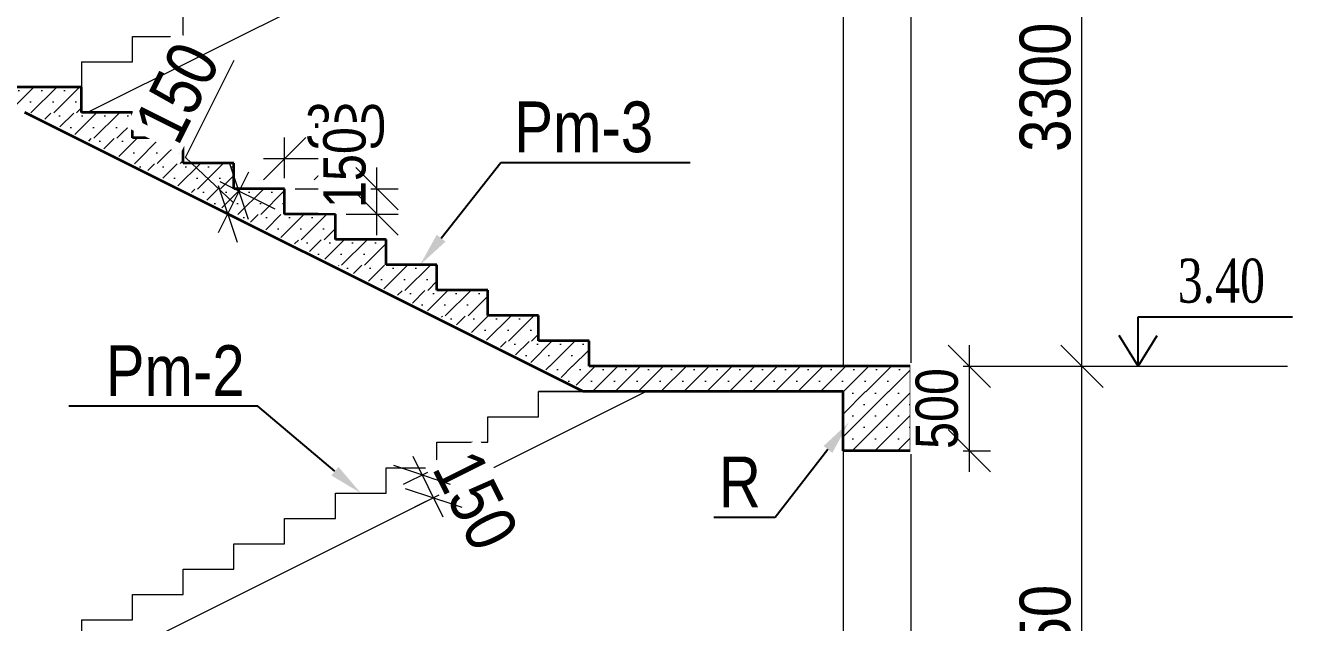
# Model space of a CAD drawing. Header units: millimetres. Extents: x -149347 to 251215, y -2929184 to -2541447.
# Drawn here: x 158715 to 166204, y -2571786 to -2568253 of the extents above; entities that cross this region are included whole.
import ezdxf
from ezdxf import colors
from ezdxf.entities.mleader import LeaderData, LeaderLine
from ezdxf.math import Vec2, Vec3

# ---------------------------------------------------------------- set-up
doc = ezdxf.new("R2010")
doc.units = ezdxf.units.MM
doc.layers.add('Layer2', color=7, linetype='Continuous', lineweight=13)
doc.layers.add('РАЗМЕРЫ', color=80, linetype='Continuous', lineweight=9)
doc.styles.add('400', font='times.ttf', dxfattribs={"width": 0.75, "height": 300})
doc.styles.add('style1', font='A3TI(LA).TTF', dxfattribs={"height": 400})
doc.styles.add('style6', font='ARIALN.TTF', dxfattribs={"height": 300})
doc.dimstyles.new('DIM_100', dxfattribs={"dimscale": 100, "dimtxt": 250, "dimasz": 2.5, "dimexe": 1.25, "dimexo": 0.625, "dimtad": 1, "dimdec": 0, "dimtxsty": 'style1', "dimblk": 'OBLIQUE', "dimcen": 2.5, "dimdle": 1.25, "dimclrd": 251, "dimclre": 251, "dimaunit": 1, "dimadec": 3, "dimazin": 0, "dimtfac": 1, "dimtdec": 0, "dimtmove": 1, "dimatfit": 3, "dimfxl": 1.25, "dimlwd": 5, "dimlwe": 5, "dimarcsym": 0})

# ---------------------------------------------------------------- blocks, each defined once
blk = doc.blocks.new('_Oblique')
at = {"color": 0, "linetype": 'ByBlock', "lineweight": -2}
blk.add_line((-0.5, -0.5), (0.5, 0.5), dxfattribs=at)
blk = doc.blocks.new('*D1656')
at = {"color": 251, "lineweight": 5, "ltscale": 15, "transparency": 16777216}
for p, q in [((160247.5, -2569156.6), (160247.5, -2568916.1)), ((160547.5, -2569306.6), (160547.5, -2568916.1))]:
    blk.add_line(p, q, dxfattribs=at)
at = {"color": 251, "linetype": 'ByBlock', "lineweight": 5, "ltscale": 15, "transparency": 16777216}
blk.add_line((160122.5, -2569041.1), (160672.5, -2569041.1), dxfattribs=at)
at = {"layer": 'Defpoints', "color": 0, "lineweight": 15, "ltscale": 15, "transparency": 16777216}
for p in [(160247.5, -2569219.1), (160547.5, -2569369.1)]:
    blk.add_point(p, dxfattribs=at)
at = {"color": 0, "lineweight": 15, "ltscale": 15, "transparency": 16777216, "insert": (160607.7, -2568851), "char_height": 300, "attachment_point": 5, "style": 'style6', "bg_fill": 3, "box_fill_scale": 1.1, "bg_fill_color": 9, "bg_fill_true_color": 13158600, "bg_fill_transparency": 0}
blk.add_mtext('{\\H0.83333x;300}', dxfattribs=at)
at = {"layer": 'Defpoints', "color": 0, "lineweight": 15, "ltscale": 15, "transparency": 16777216}
blk.add_point((160547.5, -2569041.1), dxfattribs=at)
at = {"color": 251, "lineweight": 5, "ltscale": 15, "transparency": 16777216, "xscale": 250, "yscale": 250, "zscale": 250, "rotation": 180}
blk.add_blockref('_Oblique', (160247.5, -2569041.1), dxfattribs=at)
at = {"color": 251, "lineweight": 5, "ltscale": 15, "transparency": 16777216, "xscale": 250, "yscale": 250, "zscale": 250}
blk.add_blockref('_Oblique', (160547.5, -2569041.1), dxfattribs=at)
blk = doc.blocks.new('*D1660')
at = {"color": 251, "linetype": 'ByBlock', "lineweight": 5, "ltscale": 15, "transparency": 16777216}
blk.add_line((160792.4, -2569494.1), (160792.4, -2569094.1), dxfattribs=at)
at = {"color": 251, "lineweight": 5, "ltscale": 15, "transparency": 16777216}
for p, q in [((160310, -2569219.1), (160917.4, -2569219.1)), ((160610, -2569369.1), (160917.4, -2569369.1))]:
    blk.add_line(p, q, dxfattribs=at)
at = {"layer": 'Defpoints', "color": 0, "lineweight": 15, "ltscale": 15, "transparency": 16777216}
blk.add_point((160247.5, -2569219.1), dxfattribs=at)
at = {"color": 0, "lineweight": 15, "ltscale": 15, "transparency": 16777216, "insert": (160602.3, -2569094.1), "char_height": 300, "attachment_point": 5, "rotation": 90, "style": 'style6', "bg_fill": 3, "box_fill_scale": 1.1, "bg_fill_color": 9, "bg_fill_true_color": 13158600, "bg_fill_transparency": 0}
blk.add_mtext('{\\H0.83333x;150}', dxfattribs=at)
at = {"layer": 'Defpoints', "color": 0, "lineweight": 15, "ltscale": 15, "transparency": 16777216}
for p in [(160792.4, -2569219.1), (160547.5, -2569369.1)]:
    blk.add_point(p, dxfattribs=at)
at = {"color": 251, "lineweight": 5, "ltscale": 15, "transparency": 16777216, "xscale": 250, "yscale": 250, "zscale": 250}
for p, rotation in [((160792.4, -2569219.1), 90), ((160792.4, -2569369.1), 270)]:
    blk.add_blockref('_Oblique', p, dxfattribs=dict(at, rotation=rotation))
blk = doc.blocks.new('*D1664')
at = {"color": 251, "linetype": 'ByBlock', "lineweight": 5, "ltscale": 15, "transparency": 16777216}
blk.add_line((161004, -2570801), (161182.9, -2571158.8), dxfattribs=at)
at = {"color": 251, "lineweight": 5, "ltscale": 15, "transparency": 16777216}
for p, q in [((161091.6, -2570897), (160948.1, -2570968.7)), ((161158.6, -2571031.2), (161015.2, -2571102.9))]:
    blk.add_line(p, q, dxfattribs=at)
at = {"color": 0, "lineweight": 15, "ltscale": 15, "transparency": 16777216, "insert": (161375.8, -2571062.4), "char_height": 300, "attachment_point": 5, "rotation": 296.56505, "style": 'style6', "bg_fill": 3, "box_fill_scale": 1.1, "bg_fill_color": 9, "bg_fill_true_color": 13158600, "bg_fill_transparency": 0}
blk.add_mtext('150', dxfattribs=at)
at = {"layer": 'Defpoints', "color": 0, "lineweight": 15, "ltscale": 15, "transparency": 16777216}
for p in [(161147.5, -2570869.1), (161214.5, -2571003.2), (161127, -2571047)]:
    blk.add_point(p, dxfattribs=at)
at = {"color": 251, "lineweight": 5, "ltscale": 15, "transparency": 16777216, "xscale": 250, "yscale": 250, "zscale": 250}
for p, rotation in [((161059.9, -2570912.8), 116.5650511769985), ((161127, -2571047), 296.5650511769985)]:
    blk.add_blockref('_Oblique', p, dxfattribs=dict(at, rotation=rotation))
blk = doc.blocks.new('*D1665')
at = {"color": 251, "linetype": 'ByBlock', "lineweight": 5, "ltscale": 15, "transparency": 16777216}
for p, q in [((159661.3, -2569035.1), (159949.6, -2568458.6)), ((159944, -2569301.2), (159661.3, -2569035.1)), ((160033.5, -2569122.3), (159854.6, -2569480.1))]:
    blk.add_line(p, q, dxfattribs=at)
at = {"color": 251, "lineweight": 5, "ltscale": 15, "transparency": 16777216}
for p, q in [((160191.6, -2569341.1), (159865.8, -2569178.2)), ((160124.5, -2569475.3), (159798.7, -2569312.4))]:
    blk.add_line(p, q, dxfattribs=at)
at = {"layer": 'Defpoints', "color": 0, "lineweight": 15, "ltscale": 15, "transparency": 16777216}
for p in [(159910.5, -2569368.3), (160247.5, -2569369.1), (160180.4, -2569503.2)]:
    blk.add_point(p, dxfattribs=at)
at = {"color": 251, "lineweight": 5, "ltscale": 15, "transparency": 16777216, "xscale": 250, "yscale": 250, "zscale": 250}
for p, rotation in [((159977.6, -2569234.1), 63.43494882292197), ((159910.5, -2569368.3), 243.434948822922)]:
    blk.add_blockref('_Oblique', p, dxfattribs=dict(at, rotation=rotation))
at = {"color": 0, "lineweight": 15, "ltscale": 15, "transparency": 16777216, "insert": (159612.5, -2568650.4), "char_height": 300, "attachment_point": 5, "rotation": 63.43495, "style": 'style6', "bg_fill": 3, "box_fill_scale": 1.1, "bg_fill_color": 9, "bg_fill_true_color": 13158600, "bg_fill_transparency": 0}
blk.add_mtext('150', dxfattribs=at)
blk = doc.blocks.new('*D1682')
at = {"color": 251, "linetype": 'ByBlock', "lineweight": 5, "ltscale": 15, "transparency": 16777216}
blk.add_line((164958.5, -2573744.1), (164958.5, -2570144.1), dxfattribs=at)
at = {"color": 251, "lineweight": 5, "ltscale": 15, "transparency": 16777216}
for p, q in [((163610, -2570269.1), (165083.5, -2570269.1)), ((164649.6, -2573619.1), (165083.5, -2573619.1))]:
    blk.add_line(p, q, dxfattribs=at)
at = {"layer": 'Defpoints', "color": 0, "lineweight": 15, "ltscale": 15, "transparency": 16777216}
for p in [(163547.5, -2570269.1), (164958.5, -2570269.1), (164587.1, -2573619.1)]:
    blk.add_point(p, dxfattribs=at)
at = {"color": 251, "lineweight": 5, "ltscale": 15, "transparency": 16777216, "xscale": 250, "yscale": 250, "zscale": 250}
for p, rotation in [((164958.5, -2570269.1), 90), ((164958.5, -2573619.1), 270)]:
    blk.add_blockref('_Oblique', p, dxfattribs=dict(at, rotation=rotation))
at = {"color": 0, "lineweight": 15, "ltscale": 15, "transparency": 16777216, "insert": (164742.9, -2571944.1), "char_height": 300, "attachment_point": 5, "rotation": 90, "style": 'style6', "bg_fill": 3, "box_fill_scale": 1.1, "bg_fill_color": 9, "bg_fill_true_color": 13158600, "bg_fill_transparency": 0}
blk.add_mtext('3350', dxfattribs=at)
blk = doc.blocks.new('*D1683')
at = {"color": 251, "linetype": 'ByBlock', "lineweight": 5, "ltscale": 15, "transparency": 16777216}
blk.add_line((164958.5, -2570394.1), (164958.5, -2566844.1), dxfattribs=at)
at = {"color": 251, "lineweight": 5, "ltscale": 15, "transparency": 16777216}
for p, q in [((164010, -2566969.1), (165083.5, -2566969.1)), ((164010, -2570269.1), (165083.5, -2570269.1))]:
    blk.add_line(p, q, dxfattribs=at)
at = {"layer": 'Defpoints', "color": 0, "lineweight": 15, "ltscale": 15, "transparency": 16777216}
for p in [(163947.5, -2566969.1), (164958.5, -2566969.1), (163947.5, -2570269.1)]:
    blk.add_point(p, dxfattribs=at)
at = {"color": 251, "lineweight": 5, "ltscale": 15, "transparency": 16777216, "xscale": 250, "yscale": 250, "zscale": 250}
for p, rotation in [((164958.5, -2566969.1), 90), ((164958.5, -2570269.1), 270)]:
    blk.add_blockref('_Oblique', p, dxfattribs=dict(at, rotation=rotation))
at = {"color": 0, "lineweight": 15, "ltscale": 15, "transparency": 16777216, "insert": (164742.9, -2568619.1), "char_height": 300, "attachment_point": 5, "rotation": 90, "style": 'style6', "bg_fill": 3, "box_fill_scale": 1.1, "bg_fill_color": 9, "bg_fill_true_color": 13158600, "bg_fill_transparency": 0}
blk.add_mtext('3300', dxfattribs=at)
blk = doc.blocks.new('*D1691')
at = {"color": 251, "linetype": 'ByBlock', "lineweight": 5, "ltscale": 15, "transparency": 16777216}
blk.add_line((164292.8, -2570144.1), (164292.8, -2570894.1), dxfattribs=at)
at = {"color": 251, "lineweight": 5, "ltscale": 15, "transparency": 16777216}
for p, q in [((163841.3, -2570269.1), (164417.8, -2570269.1)), ((163841.3, -2570769.1), (164417.8, -2570769.1))]:
    blk.add_line(p, q, dxfattribs=at)
at = {"layer": 'Defpoints', "color": 0, "lineweight": 15, "ltscale": 15, "transparency": 16777216}
for p in [(163778.8, -2570269.1), (163778.8, -2570769.1)]:
    blk.add_point(p, dxfattribs=at)
at = {"color": 0, "lineweight": 15, "ltscale": 15, "transparency": 16777216, "insert": (164102.6, -2570519.1), "char_height": 300, "attachment_point": 5, "rotation": 90, "style": 'style6', "bg_fill": 3, "box_fill_scale": 1.1, "bg_fill_color": 9, "bg_fill_true_color": 13158600, "bg_fill_transparency": 0}
blk.add_mtext('{\\H0.83333x;500}', dxfattribs=at)
at = {"layer": 'Defpoints', "color": 0, "lineweight": 15, "ltscale": 15, "transparency": 16777216}
blk.add_point((164292.8, -2570769.1), dxfattribs=at)
at = {"color": 251, "lineweight": 5, "ltscale": 15, "transparency": 16777216, "xscale": 250, "yscale": 250, "zscale": 250}
for p, rotation in [((164292.8, -2570269.1), 90), ((164292.8, -2570769.1), 270)]:
    blk.add_blockref('_Oblique', p, dxfattribs=dict(at, rotation=rotation))

msp = doc.modelspace()

# ---------------------------------------------------------------- hatches: boundary and pattern name
at = {"lineweight": 9, "ltscale": 15}
h = msp.add_hatch(dxfattribs=at)
h.set_pattern_fill('SACNCR', color=52, scale=40)
h.set_pattern_definition([(45, (-3151130.73, 950700.81), (-67.351921, 67.351921), []), (45, (-3151063.38, 950700.81), (-67.351921, 67.351921), [0, -95.25])])
edge = h.paths.add_edge_path()
edge.add_line((157947.45954, -2568619.07056), (159047.45954, -2568620.55204))
edge.add_line((159047.45954, -2568620.55204), (159047.45954, -2568770.55204))
edge.add_line((159047.45954, -2568770.55204), (157947.45954, -2568771.57581))
edge.add_line((157947.45954, -2568771.57581), (157957.05034, -2568622.35333))
h = msp.add_hatch(dxfattribs=at)
h.set_pattern_fill('SACNCR', color=52, scale=40)
h.set_pattern_definition([(45, (-3151430.73, 950550.81), (-67.351921, 67.351921), []), (45, (-3151363.38, 950550.81), (-67.351921, 67.351921), [0, -95.25])])
edge = h.paths.add_edge_path()
edge.add_line((158755.21001, -2568772.9458), (159347.45954, -2568770.55204))
edge.add_line((159347.45954, -2568770.55204), (159347.45954, -2568920.55204))
edge.add_line((159347.45954, -2568920.55204), (159052.48066, -2568921.57581))
edge.add_line((159052.48066, -2568921.57581), (158760.61921, -2568772.35333))
h = msp.add_hatch(dxfattribs=at)
h.set_pattern_fill('SACNCR', color=52, scale=40)
h.set_pattern_definition([(45, (-3151730.73, 950400.81), (-67.351921, 67.351921), []), (45, (-3151663.38, 950400.81), (-67.351921, 67.351921), [0, -95.25])])
edge = h.paths.add_edge_path()
edge.add_line((159055.21001, -2568922.9458), (159647.45954, -2568920.55204))
edge.add_line((159647.45954, -2568920.55204), (159647.45954, -2569070.55204))
edge.add_line((159647.45954, -2569070.55204), (159352.48066, -2569071.57581))
edge.add_line((159352.48066, -2569071.57581), (159060.61921, -2568922.35333))
h = msp.add_hatch(dxfattribs=at)
h.set_pattern_fill('SACNCR', color=52, scale=40)
h.set_pattern_definition([(45, (-3152030.73, 950250.81), (-67.351921, 67.351921), []), (45, (-3151963.38, 950250.81), (-67.351921, 67.351921), [0, -95.25])])
edge = h.paths.add_edge_path()
edge.add_line((159355.21001, -2569072.9458), (159947.45954, -2569070.55204))
edge.add_line((159947.45954, -2569070.55204), (159947.45954, -2569220.55204))
edge.add_line((159947.45954, -2569220.55204), (159652.48066, -2569221.57581))
edge.add_line((159652.48066, -2569221.57581), (159360.61921, -2569072.35333))
h = msp.add_hatch(dxfattribs=at)
h.set_pattern_fill('SACNCR', color=52, scale=40)
h.set_pattern_definition([(45, (-3152330.73, 950100.81), (-67.351921, 67.351921), []), (45, (-3152263.38, 950100.81), (-67.351921, 67.351921), [0, -95.25])])
edge = h.paths.add_edge_path()
edge.add_line((159655.21001, -2569222.9458), (160247.45954, -2569220.55204))
edge.add_line((160247.45954, -2569220.55204), (160247.45954, -2569370.55204))
edge.add_line((160247.45954, -2569370.55204), (159952.48066, -2569371.57581))
edge.add_line((159952.48066, -2569371.57581), (159660.61921, -2569222.35333))
h = msp.add_hatch(dxfattribs=at)
h.set_pattern_fill('SACNCR', color=52, scale=40)
h.set_pattern_definition([(45, (-3152630.73, 949950.81), (-67.351921, 67.351921), []), (45, (-3152563.38, 949950.81), (-67.351921, 67.351921), [0, -95.25])])
edge = h.paths.add_edge_path()
edge.add_line((159955.21001, -2569372.9458), (160547.45954, -2569370.55204))
edge.add_line((160547.45954, -2569370.55204), (160547.45954, -2569520.55204))
edge.add_line((160547.45954, -2569520.55204), (160252.48066, -2569521.57581))
edge.add_line((160252.48066, -2569521.57581), (159960.61921, -2569372.35333))
h = msp.add_hatch(dxfattribs=at)
h.set_pattern_fill('SACNCR', color=52, scale=40)
h.set_pattern_definition([(45, (-3152930.73, 949800.81), (-67.351921, 67.351921), []), (45, (-3152863.38, 949800.81), (-67.351921, 67.351921), [0, -95.25])])
edge = h.paths.add_edge_path()
edge.add_line((160255.21001, -2569522.9458), (160847.45954, -2569520.55204))
edge.add_line((160847.45954, -2569520.55204), (160847.45954, -2569670.55204))
edge.add_line((160847.45954, -2569670.55204), (160552.48066, -2569671.57581))
edge.add_line((160552.48066, -2569671.57581), (160260.61921, -2569522.35333))
h = msp.add_hatch(dxfattribs=at)
h.set_pattern_fill('SACNCR', color=52, scale=40)
h.set_pattern_definition([(45, (-3153230.73, 949650.81), (-67.351921, 67.351921), []), (45, (-3153163.38, 949650.81), (-67.351921, 67.351921), [0, -95.25])])
edge = h.paths.add_edge_path()
edge.add_line((160555.21001, -2569672.9458), (161147.45954, -2569670.55204))
edge.add_line((161147.45954, -2569670.55204), (161147.45954, -2569820.55204))
edge.add_line((161147.45954, -2569820.55204), (160852.48066, -2569821.57581))
edge.add_line((160852.48066, -2569821.57581), (160560.61921, -2569672.35333))
h = msp.add_hatch(dxfattribs=at)
h.set_pattern_fill('SACNCR', color=52, scale=40)
h.set_pattern_definition([(45, (-3153530.73, 949500.81), (-67.351921, 67.351921), []), (45, (-3153463.38, 949500.81), (-67.351921, 67.351921), [0, -95.25])])
edge = h.paths.add_edge_path()
edge.add_line((160855.21001, -2569822.9458), (161447.45954, -2569820.55204))
edge.add_line((161447.45954, -2569820.55204), (161447.45954, -2569970.55204))
edge.add_line((161447.45954, -2569970.55204), (161152.48066, -2569971.57581))
edge.add_line((161152.48066, -2569971.57581), (160860.61921, -2569822.35333))
h = msp.add_hatch(dxfattribs=at)
h.set_pattern_fill('SACNCR', color=52, scale=40)
h.set_pattern_definition([(45, (-3153830.73, 949350.81), (-67.351921, 67.351921), []), (45, (-3153763.38, 949350.81), (-67.351921, 67.351921), [0, -95.25])])
edge = h.paths.add_edge_path()
edge.add_line((161155.21001, -2569972.9458), (161747.45954, -2569970.55204))
edge.add_line((161747.45954, -2569970.55204), (161747.45954, -2570120.55204))
edge.add_line((161747.45954, -2570120.55204), (161452.48066, -2570121.57581))
edge.add_line((161452.48066, -2570121.57581), (161160.61921, -2569972.35333))
h = msp.add_hatch(dxfattribs=at)
h.set_pattern_fill('SACNCR', color=52, scale=40)
h.set_pattern_definition([(45, (-3154127.7, 949200.81), (-67.351921, 67.351921), []), (45, (-3154060.35, 949200.81), (-67.351921, 67.351921), [0, -95.25])])
edge = h.paths.add_edge_path()
edge.add_line((161452.1841, -2570122.9458), (162044.43363, -2570120.55204))
edge.add_line((162044.43363, -2570120.55204), (162044.43363, -2570270.55204))
edge.add_line((162044.43363, -2570270.55204), (161749.45475, -2570271.57581))
edge.add_line((161749.45475, -2570271.57581), (161457.5933, -2570122.35333))
h = msp.add_hatch(dxfattribs=at)
h.set_pattern_fill('SACNCR', color=52, scale=40)
h.set_pattern_definition([(45, (-3156030.73, 949050.81), (-67.351921, 67.351921), []), (45, (-3155963.38, 949050.81), (-67.351921, 67.351921), [0, -95.25])])
edge = h.paths.add_edge_path()
edge.add_line((161762.09031, -2570269.07056), (163947.45954, -2570270.55204))
edge.add_line((163947.45954, -2570270.55204), (163947.45954, -2570420.55204))
edge.add_line((163947.45954, -2570420.55204), (162048.27919, -2570419.07056))
edge.add_line((162048.27919, -2570419.07056), (161782.46104, -2570286.57131))
h = msp.add_hatch(dxfattribs=at)
h.set_pattern_fill('SACNCR', color=52, scale=40)
h.set_pattern_definition([(45, (-3155430.73, 948844.53), (-67.351921, 67.351921), []), (45, (-3155363.38, 948844.53), (-67.351921, 67.351921), [0, -95.25])])
edge = h.paths.add_edge_path()
edge.add_line((163547.45954, -2570419.07385), (163947.45954, -2570419.07385))
edge.add_line((163947.45954, -2570419.07385), (163947.45954, -2570769.07056))
edge.add_line((163947.45954, -2570769.07056), (163547.45954, -2570769.07056))
edge.add_line((163547.45954, -2570769.07056), (163547.45954, -2570422.77704))

# ---------------------------------------------------------------- linework, layer by layer
at = {"color": 1, "lineweight": 15, "ltscale": 15}
for p, q in [((163547.45954, -2567469.07056), (163547.45954, -2570269.07056)), ((163947.45954, -2567469.07056), (163947.45954, -2570269.07056)), ((162382.86973, -2570419.07056), (159082.86973, -2572069.07056)), ((163547.45954, -2570769.07056), (163547.45954, -2574012.3058)), ((163947.45954, -2570769.07056), (163947.45954, -2574012.3058))]:
    msp.add_line(p, q, dxfattribs=at)
at = {"color": 0}
msp.add_line((165291.9749, -2570269.07056), (165291.9749, -2569977.5471), dxfattribs=at)
at = {"color": 7}
msp.add_line((165291.9749, -2569977.5471), (166204.19793, -2569977.5471), dxfattribs=at)
at = {"color": 7, "ltscale": 15}
for points in [[(165291.9749, -2570269.07056), (165179.71809, -2570087.36929)], [(165291.9749, -2570269.07056), (165404.23171, -2570087.36929)]]:
    msp.add_lwpolyline(points, dxfattribs=at)
at = {"layer": 'Layer2', "color": 2, "lineweight": 13}
for p, q in [((159647.45954, -2568319.07056), (159647.45954, -2568169.07056)), ((159347.45954, -2568469.07056), (159347.45954, -2568319.07056)), ((159347.45954, -2568319.07056), (159647.45954, -2568319.07056)), ((159047.45954, -2568469.07056), (159347.45954, -2568469.07056)), ((159047.45954, -2568469.07056), (159047.45954, -2568619.07056)), ((162047.45954, -2570119.07056), (161747.45954, -2570119.07056)), ((162047.45954, -2570419.07056), (161747.45954, -2570419.07056)), ((161747.45954, -2570569.07056), (161747.45954, -2570419.07056)), ((161747.45954, -2570419.07056), (162047.45954, -2570419.07056)), ((161447.45954, -2570719.07056), (161447.45954, -2570569.07056)), ((161447.45954, -2570569.07056), (161747.45954, -2570569.07056)), ((161147.45954, -2570869.07056), (161147.45954, -2570719.07056)), ((161147.45954, -2570719.07056), (161447.45954, -2570719.07056)), ((160847.45954, -2571019.07056), (160847.45954, -2570869.07056)), ((160847.45954, -2570869.07056), (161147.45954, -2570869.07056)), ((160547.45954, -2571169.07056), (160547.45954, -2571019.07056)), ((160547.45954, -2571019.07056), (160847.45954, -2571019.07056)), ((160247.45954, -2571319.07056), (160247.45954, -2571169.07056)), ((160247.45954, -2571169.07056), (160547.45954, -2571169.07056)), ((159947.45954, -2571469.07056), (159947.45954, -2571319.07056)), ((159947.45954, -2571319.07056), (160247.45954, -2571319.07056)), ((159647.45954, -2571619.07056), (159647.45954, -2571469.07056)), ((159647.45954, -2571469.07056), (159947.45954, -2571469.07056)), ((159347.45954, -2571769.07056), (159347.45954, -2571619.07056)), ((159347.45954, -2571619.07056), (159647.45954, -2571619.07056)), ((159047.45954, -2571769.07056), (159347.45954, -2571769.07056)), ((159047.45954, -2571769.07056), (159047.45954, -2571919.07056)), ((159047.45954, -2571769.07056), (159347.45954, -2571769.07056))]:
    msp.add_line(p, q, dxfattribs=at)
at = {"layer": 'Layer2', "color": 2, "lineweight": 35}
for p, q in [((159047.45954, -2568619.07056), (157547.45954, -2568619.07056)), ((159047.45954, -2568619.07056), (158747.45954, -2568619.07056)), ((159047.45954, -2568769.07056), (159047.45954, -2568619.07056)), ((159347.45954, -2568769.07056), (159047.45954, -2568769.07056)), ((159347.45954, -2568919.07056), (159347.45954, -2568769.07056)), ((159647.45954, -2568919.07056), (159347.45954, -2568919.07056)), ((159647.45954, -2569069.07056), (159647.45954, -2568919.07056)), ((159947.45954, -2569069.07056), (159647.45954, -2569069.07056)), ((159947.45954, -2569219.07056), (159947.45954, -2569069.07056)), ((160247.45954, -2569219.07056), (159947.45954, -2569219.07056)), ((160247.45954, -2569369.07056), (160247.45954, -2569219.07056)), ((160547.45954, -2569369.07056), (160247.45954, -2569369.07056)), ((160547.45954, -2569519.07056), (160547.45954, -2569369.07056)), ((160847.45954, -2569519.07056), (160547.45954, -2569519.07056)), ((160847.45954, -2569669.07056), (160847.45954, -2569519.07056)), ((161147.45954, -2569669.07056), (160847.45954, -2569669.07056)), ((161147.45954, -2569819.07056), (161147.45954, -2569669.07056)), ((161447.45954, -2569819.07056), (161147.45954, -2569819.07056)), ((161447.45954, -2569969.07056), (161447.45954, -2569819.07056)), ((161747.45954, -2569969.07056), (161447.45954, -2569969.07056)), ((161747.45954, -2570119.07056), (161747.45954, -2569969.07056)), ((162047.45954, -2570119.07056), (161747.45954, -2570119.07056)), ((162047.45954, -2570269.07056), (162047.45954, -2570119.07056)), ((163947.45954, -2570269.07056), (162047.45954, -2570269.07056)), ((163947.45954, -2570269.07056), (163947.45954, -2570769.07056)), ((163547.45954, -2570419.07056), (162012.04934, -2570419.07056)), ((163547.45954, -2570769.07056), (163547.45954, -2570419.07056)), ((163947.45954, -2570769.07056), (163547.45954, -2570769.07056))]:
    msp.add_line(p, q, dxfattribs=at)
at = {"layer": 'Layer2', "color": 4}
msp.add_line((162047.45954, -2570122.09647), (162044.43363, -2570119.07056), dxfattribs=at)
at = {"layer": 'Layer2', "color": 2}
msp.add_line((162047.45954, -2570119.07056), (162047.45954, -2570269.07056), dxfattribs=at)

# ---------------------------------------------------------------- texts
at = {"color": 7, "insert": (165782.87388, -2569765.77642), "char_height": 260.016352, "attachment_point": 5, "style": '400'}
msp.add_mtext('{\\fTimes New Roman|b0|i0|c238|p18;3.40}', dxfattribs=at)

# ---------------------------------------------------------------- leaders
at = {"layer": 'РАЗМЕРЫ', "color": 0, "lineweight": 15}
ml = msp.add_multileader_mtext('Standard', dxfattribs=at)
ml.set_content('{\\fArial Narrow|b0|i0|c238|p34;\\C7;Pm-3}', style='style6')
ml.set_leader_properties()
ml.build(insert=Vec2(0, 0))
ml.multileader.update_dxf_attribs({"text_left_attachment_type": 6, "text_right_attachment_type": 6, "dogleg_length": 100, "arrow_head_size": 200})
ctx = ml.context
ctx.base_point, ctx.char_height, ctx.arrow_head_size, ctx.landing_gap_size, ctx.plane_origin = Vec3(161625.3395, -2569063.45734), 300, 200, 0.5, Vec3(154420.4113, -2572498.10447)
ctx.left_attachment, ctx.right_attachment, ctx.text_align_type = 6, 6, 1
notes = []
notes.append((ctx, [(0, (1, 1, 0), (161525.3395, -2569063.45734), (1, 0), 100, [(1, [(161048.22197, -2569669.07056)], 0, [])])]))
ctx.mtext.insert, ctx.mtext.alignment, ctx.mtext.flow_direction = Vec3(162014.95955, -2568703.45734), 2, 5
ml = msp.add_multileader_mtext('Standard', dxfattribs=at)
ml.set_content('{\\fArial Narrow|b0|i0|c238|p34;\\C7;Pm-2}', style='style6')
ml.set_leader_properties()
ml.build(insert=Vec2(0, 0))
ml.multileader.update_dxf_attribs({"text_left_attachment_type": 6, "text_right_attachment_type": 6, "dogleg_length": 100, "arrow_head_size": 200})
ctx = ml.context
ctx.base_point, ctx.char_height, ctx.arrow_head_size, ctx.landing_gap_size, ctx.plane_origin = Vec3(159211.87025, -2570504.86013), 300, 200, 0.5, Vec3(152052.37179, -2573939.50726)
ctx.left_attachment, ctx.right_attachment, ctx.text_align_type = 6, 6, 1
notes.append((ctx, [(1, (1, 1, 0), (160089.26861, -2570504.86013), (-1, 0), 100, [(1, [(160697.45954, -2571019.07056)], 0, [])])]))
ctx.mtext.insert, ctx.mtext.alignment, ctx.mtext.flow_direction = Vec3(159600.56943, -2570144.86013), 2, 5
for ctx, leaders in notes:
    for number, flags, end, landing, length, lines in leaders:
        leader = LeaderData()
        leader.index, (leader.has_last_leader_line, leader.has_dogleg_vector, leader.attachment_direction) = number, flags
        leader.last_leader_point, leader.dogleg_vector, leader.dogleg_length = Vec3(end), Vec3(landing), length
        for number, points, colour, breaks in lines:
            line = LeaderLine()
            line.index, line.vertices, line.color, line.breaks = number, Vec3.list(points), colors.encode_raw_color(colour), breaks
            leader.lines.append(line)
        ctx.leaders.append(leader)

# ---------------------------------------------------------------- next in the draw order: dimensions: what is measured, and where the dimension line sits
at = {"color": 7, "lineweight": 15, "ltscale": 15}
dim = msp.add_linear_dim(base=(160547.45954, -2569041.09686), p1=(160247.45954, -2569219.07056), p2=(160547.45954, -2569369.07056), text='{\\H0.83333x;<>}', dimstyle='DIM_100', override={"dimtxsty": 'style6', "dimtfill": 1, "dimtfillclr": 256}, dxfattribs=at)
dim.commit()
dim.dimension.update_dxf_attribs({"geometry": '*D1656', "text_midpoint": (160607.70989, -2569041.09686), "dimtype": 160})
dim = msp.add_linear_dim(base=(164958.52894, -2570269.07056), p1=(164587.06189, -2573619.07056), p2=(163547.45954, -2570269.07056), angle=90, dimstyle='DIM_100', override={"dimtxsty": 'style6', "dimtfill": 1, "dimtfillclr": 256}, dxfattribs=at)
dim.commit()
dim.dimension.update_dxf_attribs({"geometry": '*D1682', "text_midpoint": (164742.85705, -2571944.07056)})
dim = msp.add_linear_dim(base=(161126.98954, -2571047.01066), p1=(161147.45954, -2570869.07056), p2=(161214.54157, -2571003.23464), angle=296.565051177, dimstyle='DIM_100', override={"dimtxsty": 'style6', "dimtfill": 1, "dimtfillclr": 256}, dxfattribs=at)
dim.commit()
dim.dimension.update_dxf_attribs({"geometry": '*D1664', "text_midpoint": (161182.89124, -2571158.81406), "dimtype": 161})

# ---------------------------------------------------------------- next in the draw order: dimensions: what is measured, and where the dimension line sits
dim = msp.add_linear_dim(base=(164958.52894, -2566969.07056), p1=(163947.45954, -2570269.07056), p2=(163947.45954, -2566969.07056), angle=90, dimstyle='DIM_100', override={"dimtxsty": 'style6', "dimtfill": 1, "dimtfillclr": 256}, dxfattribs=at)
dim.commit()
dim.dimension.update_dxf_attribs({"geometry": '*D1683', "text_midpoint": (164742.85705, -2568619.07056)})
dim = msp.add_linear_dim(base=(160792.40944, -2569219.07056), p1=(160547.45954, -2569369.07056), p2=(160247.45954, -2569219.07056), angle=270, text='{\\H0.83333x;<>}', dimstyle='DIM_100', override={"dimtxsty": 'style6', "dimtfill": 1, "dimtfillclr": 256}, dxfattribs=at)
dim.commit()
dim.dimension.update_dxf_attribs({"geometry": '*D1660', "text_midpoint": (160792.40944, -2569094.07056), "dimtype": 160})

# ---------------------------------------------------------------- next in the draw order: leaders
at = {"layer": 'РАЗМЕРЫ', "color": 0, "lineweight": 15}
ml = msp.add_multileader_mtext('Standard', dxfattribs=at)
ml.set_content('{\\fArial Narrow|b0|i0|c238|p34;\\C7;R}', style='style6')
ml.set_leader_properties()
ml.build(insert=Vec2(0, 0))
ml.multileader.update_dxf_attribs({"text_left_attachment_type": 6, "text_right_attachment_type": 6, "dogleg_length": 100, "arrow_head_size": 200})
ctx = ml.context
ctx.base_point, ctx.char_height, ctx.arrow_head_size, ctx.landing_gap_size, ctx.plane_origin = Vec3(162828.89152, -2571163.07232), 300, 200, 0.5, Vec3(155109.91148, -2574597.71944)
ctx.left_attachment, ctx.right_attachment, ctx.text_align_type = 6, 6, 1
notes = []
notes.append((ctx, [(1, (1, 1, 0), (163146.8083, -2571163.07232), (-1, 0), 100, [(1, [(163580.6952, -2570602.65575)], 0, [])])]))
ctx.mtext.insert, ctx.mtext.alignment, ctx.mtext.flow_direction = Vec3(162937.84991, -2570803.07232), 2, 5
for ctx, leaders in notes:
    for number, flags, end, landing, length, lines in leaders:
        leader = LeaderData()
        leader.index, (leader.has_last_leader_line, leader.has_dogleg_vector, leader.attachment_direction) = number, flags
        leader.last_leader_point, leader.dogleg_vector, leader.dogleg_length = Vec3(end), Vec3(landing), length
        for number, points, colour, breaks in lines:
            line = LeaderLine()
            line.index, line.vertices, line.color, line.breaks = number, Vec3.list(points), colors.encode_raw_color(colour), breaks
            leader.lines.append(line)
        ctx.leaders.append(leader)

# ---------------------------------------------------------------- next in the draw order: linework, layer by layer
at = {"color": 1, "lineweight": 15, "ltscale": 15}
msp.add_line((164727.47425, -2570269.07056), (166174.07829, -2570269.07056), dxfattribs=at)
at = {"layer": 'Layer2', "color": 2, "lineweight": 35}
msp.add_line((162012.04934, -2570419.07056), (158712.04934, -2568769.07056), dxfattribs=at)

# ---------------------------------------------------------------- next in the draw order: dimensions: what is measured, and where the dimension line sits
at = {"color": 7, "lineweight": 15, "ltscale": 15}
dim = msp.add_linear_dim(base=(164292.78333, -2570769.07056), p1=(163778.84952, -2570269.07056), p2=(163778.84952, -2570769.07056), angle=270, text='{\\H0.83333x;<>}', dimstyle='DIM_100', override={"dimtxsty": 'style6', "dimtfill": 1, "dimtfillclr": 256}, dxfattribs=at)
dim.commit()
dim.dimension.update_dxf_attribs({"geometry": '*D1691', "text_midpoint": (164292.78333, -2570519.07056), "dimtype": 161})

# ---------------------------------------------------------------- next in the draw order: dimensions: what is measured, and where the dimension line sits
dim = msp.add_aligned_dim(p1=(160247.45954, -2569369.07056), p2=(160180.3775, -2569503.23464), distance=-301.72603, dimstyle='DIM_100', override={"dimtxsty": 'style6', "dimtfill": 1, "dimtfillclr": 256}, dxfattribs=at)
dim.commit()
dim.dimension.update_dxf_attribs({"geometry": '*D1665', "text_midpoint": (159496.33609, -2568882.73787)})

# ---------------------------------------------------------------- next in the draw order: linework, layer by layer
at = {"color": 1, "lineweight": 15, "ltscale": 15}
msp.add_line((162382.86973, -2567119.07056), (159082.86973, -2568769.07056), dxfattribs=at)

doc.saveas('drawing.dxf')
